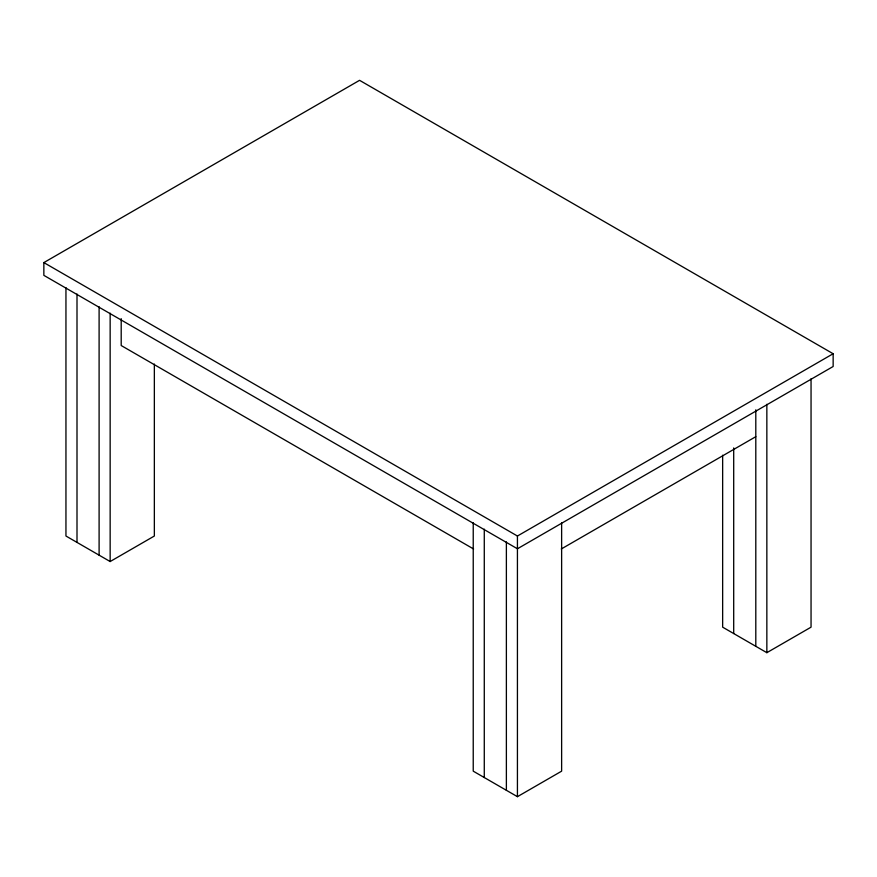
<?xml version="1.0" encoding="UTF-8"?>
<svg xmlns="http://www.w3.org/2000/svg" width="877" height="877" viewBox="0 0 877 877"><rect width="100%" height="100%" fill="white"/><g stroke="black" fill="none" stroke-linecap="round" stroke-linejoin="round"><path stroke-width="1.32" d="M43.85 262.596L359.57 80.322L833.15 353.738L833.15 366.498L517.43 548.772L43.85 275.356L43.85 262.596L517.43 536.022L833.15 353.738M65.95 287.645L65.95 536.022L110.151 561.543L154.352 536.022L154.352 364.065M561.258 548.991L755.799 436.68M473.229 522.78L473.229 771.157L517.43 796.678L561.631 771.157L561.631 522.78M722.648 455.207L722.648 627.165L766.849 652.685L811.05 627.165L811.05 378.776M473.602 548.991L121.201 345.538L121.201 318.669M766.849 404.297L766.849 652.685M755.799 409.811L755.799 646.305M733.698 447.939L733.698 633.545M517.43 536.022L517.43 796.678M506.38 541.92L506.38 790.298M484.279 529.16L484.279 777.537M110.151 313.155L110.151 561.543M99.101 306.786L99.101 555.163M77.001 294.025L77.001 542.403"/></g></svg>
